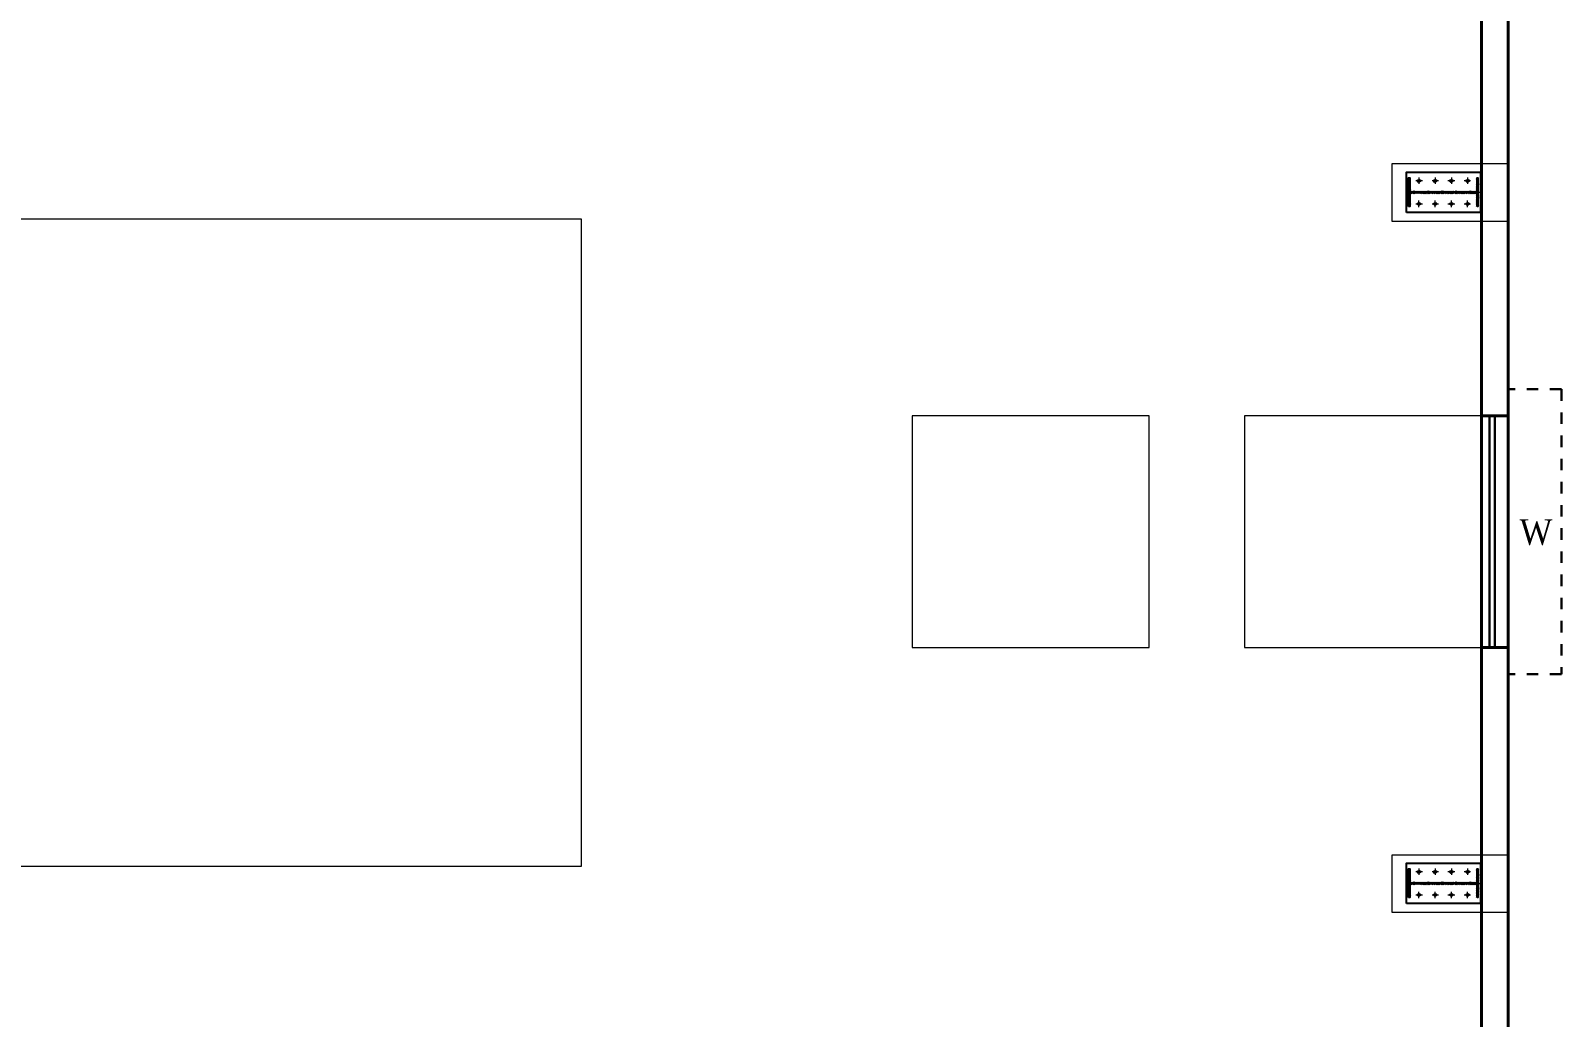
# Model space of a CAD drawing. Header units: metres. Extents: x 98347 to 98865, y -7394 to -7177.
# Drawn here: x 98555.36 to 98568.58, y -7338.72 to -7330.2 of the extents above; entities that cross this region are included whole.
import ezdxf

# ---------------------------------------------------------------- set-up
doc = ezdxf.new("R2010")
doc.units = ezdxf.units.M
doc.header["$LTSCALE"] = 0.5
doc.header["$MEASUREMENT"] = 0
doc.linetypes.add('HIDDEN', pattern=[0.375, 0.25, -0.125])
doc.layers.get('0').update_dxf_attribs({"color": 30, "lineweight": 40})
for name, color, linetype in [('BLK_1_COVERED_AREA', 140, 'Continuous'), ('BLK_1_FLR_0_BLT_UP_AREA', 1, 'Continuous'), ('BLK_1_FLR_0_CARPET_AREA', 45, 'Continuous'), ('BLK_1_FLR_0_REGULAR_ROOM_1', 4, 'Continuous'), ('PDF2_Geometry', 7, 'Continuous')]:
    doc.layers.add(name, color=color, linetype=linetype)
for name, color, linetype, lineweight in [('BLK_1_FLR_0_ROOM_1_LIGHT_VENTILATION_1', 4, 'Continuous', 15), ('STAIR', 120, 'HIDDEN', 30), ('TEXT', 11, 'Continuous', 30), ('WINDOW', 3, 'Continuous', 30), ('WORKSHOP_AREA', 5, 'Continuous', 25)]:
    doc.layers.add(name, color=color, linetype=linetype, lineweight=lineweight)
doc.styles.add('15', font='times.ttf', dxfattribs={"width": 0.9, "height": 1.5})

msp = doc.modelspace()

# ---------------------------------------------------------------- linework, layer by layer
for p, q in [((98568.119, -7319.012), (98568.119, -7374.012)), ((98567.889, -7333.525), (98568.119, -7333.525)), ((98567.889, -7335.525), (98568.119, -7335.525))]:
    msp.add_line(p, q)
msp.add_lwpolyline([(98554.869, -7319.242), (98567.889, -7319.242), (98567.889, -7373.782), (98554.869, -7373.782)])
at = {"layer": 'BLK_1_COVERED_AREA', "color": 140}
msp.add_lwpolyline([(98533.119, -7319.012), (98568.119, -7319.012), (98568.119, -7374.012), (98533.119, -7374.012)], close=True, dxfattribs=at)
at = {"layer": 'BLK_1_FLR_0_BLT_UP_AREA', "color": 45, "lineweight": 30}
msp.add_lwpolyline([(98533.119, -7319.012), (98568.119, -7319.012), (98568.119, -7374.012), (98533.119, -7374.012)], close=True, dxfattribs=at)
at = {"layer": 'BLK_1_FLR_0_CARPET_AREA', "color": 45, "lineweight": 0}
msp.add_lwpolyline([(98533.349, -7373.782), (98567.889, -7373.782), (98567.889, -7319.242), (98533.349, -7319.242)], close=True, dxfattribs=at)
at = {"layer": 'BLK_1_FLR_0_REGULAR_ROOM_1', "color": 4, "lineweight": 0}
msp.add_lwpolyline([(98533.349, -7373.782), (98567.889, -7373.782), (98567.889, -7319.242), (98533.349, -7319.242)], close=True, dxfattribs=at)
at = {"layer": 'BLK_1_FLR_0_ROOM_1_LIGHT_VENTILATION_1'}
for points in [[(98541.503, -7331.823), (98560.112, -7331.823), (98560.112, -7337.417), (98541.503, -7337.417)], [(98565.019, -7333.525), (98562.973, -7333.525), (98562.973, -7335.525), (98565.019, -7335.525)], [(98567.889, -7333.525), (98565.843, -7333.525), (98565.843, -7335.525), (98567.889, -7335.525)]]:
    msp.add_lwpolyline(points, close=True, dxfattribs=at)
at = {"layer": 'PDF2_Geometry', "lineweight": 20}
for points in [[(98567.118, -7331.846), (98567.118, -7331.347), (98568.119, -7331.347), (98568.119, -7331.846)], [(98567.118, -7337.812), (98567.118, -7337.314), (98568.119, -7337.314), (98568.119, -7337.812)]]:
    msp.add_lwpolyline(points, close=True, dxfattribs=at)
at = {"layer": 'PDF2_Geometry', "lineweight": 25}
for points in [[(98567.241, -7331.769), (98567.241, -7331.42), (98567.88, -7331.42), (98567.88, -7331.769)], [(98567.258, -7331.718), (98567.258, -7331.471), (98567.271, -7331.471), (98567.271, -7331.718)], [(98567.85, -7331.718), (98567.85, -7331.471), (98567.858, -7331.471), (98567.858, -7331.718)], [(98567.271, -7331.599), (98567.271, -7331.59), (98567.85, -7331.59), (98567.85, -7331.599)], [(98567.241, -7337.735), (98567.241, -7337.386), (98567.88, -7337.386), (98567.88, -7337.735)], [(98567.258, -7337.684), (98567.258, -7337.437), (98567.271, -7337.437), (98567.271, -7337.684)], [(98567.85, -7337.684), (98567.85, -7337.437), (98567.858, -7337.437), (98567.858, -7337.684)], [(98567.271, -7337.565), (98567.271, -7337.556), (98567.85, -7337.556), (98567.85, -7337.565)]]:
    msp.add_lwpolyline(points, close=True, dxfattribs=at)
at = {"layer": 'PDF2_Geometry', "lineweight": 5}
for points in [[(98567.258, -7331.471), (98567.254, -7331.475)], [(98567.258, -7331.479), (98567.254, -7331.484)], [(98567.258, -7331.488), (98567.254, -7331.492)], [(98567.258, -7331.496), (98567.254, -7331.501)], [(98567.258, -7331.505), (98567.254, -7331.509)], [(98567.258, -7331.513), (98567.254, -7331.518)], [(98567.258, -7331.522), (98567.254, -7331.53)], [(98567.258, -7331.53), (98567.254, -7331.539)], [(98567.275, -7331.475), (98567.271, -7331.479)], [(98567.275, -7331.484), (98567.271, -7331.488)], [(98567.275, -7331.492), (98567.271, -7331.496)], [(98567.275, -7331.501), (98567.271, -7331.505)], [(98567.275, -7331.509), (98567.271, -7331.513)], [(98567.275, -7331.518), (98567.271, -7331.522)], [(98567.275, -7331.526), (98567.271, -7331.53)], [(98567.275, -7331.535), (98567.271, -7331.539)], [(98567.378, -7331.496), (98567.322, -7331.496)], [(98567.352, -7331.509), (98567.335, -7331.492)], [(98567.356, -7331.505), (98567.34, -7331.488)], [(98567.352, -7331.505), (98567.34, -7331.492)], [(98567.344, -7331.509), (98567.34, -7331.501)], [(98567.361, -7331.505), (98567.344, -7331.484), (98567.361, -7331.501)], [(98567.348, -7331.467), (98567.348, -7331.522)], [(98567.361, -7331.496), (98567.348, -7331.484)], [(98567.361, -7331.492), (98567.352, -7331.484)], [(98567.518, -7331.496), (98567.463, -7331.496)], [(98567.488, -7331.509), (98567.476, -7331.492), (98567.493, -7331.505)], [(98567.484, -7331.509), (98567.476, -7331.501)], [(98567.48, -7331.488), (98567.497, -7331.505), (98567.48, -7331.484)], [(98567.501, -7331.501), (98567.484, -7331.484)], [(98567.488, -7331.467), (98567.488, -7331.522)], [(98567.501, -7331.496), (98567.488, -7331.484)], [(98567.501, -7331.492), (98567.493, -7331.484)], [(98567.658, -7331.496), (98567.599, -7331.496)], [(98567.629, -7331.509), (98567.616, -7331.492), (98567.633, -7331.505)], [(98567.625, -7331.509), (98567.616, -7331.501)], [(98567.62, -7331.488), (98567.637, -7331.505), (98567.62, -7331.484)], [(98567.641, -7331.501), (98567.625, -7331.484)], [(98567.629, -7331.467), (98567.629, -7331.522)], [(98567.641, -7331.496), (98567.629, -7331.484)], [(98567.641, -7331.492), (98567.633, -7331.484)], [(98567.795, -7331.496), (98567.74, -7331.496)], [(98567.756, -7331.488), (98567.778, -7331.505), (98567.761, -7331.484)], [(98567.769, -7331.509), (98567.756, -7331.492), (98567.773, -7331.505)], [(98567.765, -7331.509), (98567.756, -7331.501)], [(98567.782, -7331.501), (98567.765, -7331.484), (98567.782, -7331.496)], [(98567.769, -7331.467), (98567.769, -7331.522)], [(98567.782, -7331.492), (98567.773, -7331.484)], [(98567.85, -7331.471), (98567.842, -7331.479)], [(98567.85, -7331.479), (98567.842, -7331.488)], [(98567.85, -7331.492), (98567.842, -7331.496)], [(98567.85, -7331.501), (98567.842, -7331.505)], [(98567.85, -7331.509), (98567.842, -7331.513)], [(98567.85, -7331.518), (98567.842, -7331.522)], [(98567.85, -7331.526), (98567.842, -7331.53)], [(98567.85, -7331.535), (98567.842, -7331.539)], [(98567.859, -7331.471), (98567.859, -7331.467)], [(98567.863, -7331.475), (98567.859, -7331.479)], [(98567.863, -7331.484), (98567.859, -7331.488)], [(98567.863, -7331.492), (98567.859, -7331.496)], [(98567.863, -7331.501), (98567.859, -7331.505)], [(98567.863, -7331.509), (98567.859, -7331.513)], [(98567.863, -7331.518), (98567.859, -7331.526)], [(98567.863, -7331.526), (98567.859, -7331.535)], [(98567.258, -7331.543), (98567.254, -7331.547)], [(98567.258, -7331.552), (98567.254, -7331.556)], [(98567.258, -7331.56), (98567.254, -7331.564)], [(98567.258, -7331.569), (98567.254, -7331.573)], [(98567.258, -7331.577), (98567.254, -7331.581)], [(98567.258, -7331.586), (98567.254, -7331.59)], [(98567.258, -7331.594), (98567.254, -7331.599)], [(98567.258, -7331.603), (98567.254, -7331.607)], [(98567.258, -7331.611), (98567.254, -7331.616)], [(98567.258, -7331.62), (98567.254, -7331.624)], [(98567.258, -7331.628), (98567.254, -7331.633)], [(98567.258, -7331.637), (98567.254, -7331.641)], [(98567.258, -7331.645), (98567.254, -7331.654)], [(98567.258, -7331.654), (98567.254, -7331.662)], [(98567.258, -7331.667), (98567.254, -7331.671)], [(98567.275, -7331.543), (98567.271, -7331.547)], [(98567.275, -7331.552), (98567.271, -7331.556)], [(98567.275, -7331.56), (98567.271, -7331.564)], [(98567.275, -7331.569), (98567.271, -7331.577)], [(98567.275, -7331.577), (98567.271, -7331.586)], [(98567.275, -7331.59), (98567.275, -7331.586), (98567.271, -7331.59)], [(98567.271, -7331.603), (98567.271, -7331.599), (98567.275, -7331.607), (98567.271, -7331.611)], [(98567.275, -7331.616), (98567.271, -7331.62)], [(98567.275, -7331.624), (98567.271, -7331.628)], [(98567.275, -7331.633), (98567.271, -7331.637)], [(98567.275, -7331.641), (98567.271, -7331.645)], [(98567.275, -7331.65), (98567.271, -7331.654)], [(98567.275, -7331.658), (98567.271, -7331.662)], [(98567.275, -7331.667), (98567.271, -7331.671)], [(98567.284, -7331.586), (98567.279, -7331.59)], [(98567.284, -7331.607), (98567.279, -7331.599)], [(98567.292, -7331.586), (98567.288, -7331.59)], [(98567.292, -7331.607), (98567.288, -7331.599)], [(98567.305, -7331.586), (98567.296, -7331.59)], [(98567.305, -7331.607), (98567.296, -7331.599)], [(98567.313, -7331.586), (98567.305, -7331.59)], [(98567.313, -7331.607), (98567.305, -7331.599)], [(98567.322, -7331.586), (98567.318, -7331.59)], [(98567.322, -7331.607), (98567.318, -7331.599)], [(98567.331, -7331.586), (98567.327, -7331.59)], [(98567.331, -7331.607), (98567.327, -7331.599)], [(98567.34, -7331.586), (98567.335, -7331.59)], [(98567.34, -7331.607), (98567.335, -7331.599)], [(98567.348, -7331.586), (98567.344, -7331.59)], [(98567.348, -7331.607), (98567.344, -7331.599)], [(98567.348, -7331.722), (98567.348, -7331.667)], [(98567.356, -7331.586), (98567.352, -7331.59)], [(98567.356, -7331.607), (98567.352, -7331.599)], [(98567.365, -7331.586), (98567.361, -7331.59)], [(98567.365, -7331.607), (98567.361, -7331.599)], [(98567.373, -7331.586), (98567.369, -7331.59)], [(98567.373, -7331.607), (98567.369, -7331.599)], [(98567.382, -7331.586), (98567.378, -7331.59)], [(98567.382, -7331.607), (98567.378, -7331.599)], [(98567.39, -7331.586), (98567.386, -7331.59)], [(98567.39, -7331.607), (98567.386, -7331.599)], [(98567.399, -7331.586), (98567.394, -7331.59)], [(98567.399, -7331.607), (98567.394, -7331.599)], [(98567.407, -7331.586), (98567.403, -7331.59)], [(98567.407, -7331.607), (98567.403, -7331.599)], [(98567.416, -7331.586), (98567.411, -7331.59)], [(98567.416, -7331.607), (98567.411, -7331.599)], [(98567.428, -7331.586), (98567.42, -7331.59)], [(98567.428, -7331.607), (98567.42, -7331.599)], [(98567.437, -7331.586), (98567.428, -7331.59)], [(98567.437, -7331.607), (98567.428, -7331.599)], [(98567.446, -7331.586), (98567.441, -7331.59)], [(98567.446, -7331.607), (98567.441, -7331.599)], [(98567.455, -7331.586), (98567.45, -7331.59)], [(98567.455, -7331.607), (98567.45, -7331.599)], [(98567.463, -7331.586), (98567.459, -7331.59)], [(98567.463, -7331.607), (98567.459, -7331.599)], [(98567.471, -7331.586), (98567.467, -7331.59)], [(98567.471, -7331.607), (98567.467, -7331.599)], [(98567.48, -7331.586), (98567.476, -7331.59)], [(98567.48, -7331.607), (98567.476, -7331.599)], [(98567.488, -7331.586), (98567.484, -7331.59)], [(98567.488, -7331.607), (98567.484, -7331.599)], [(98567.488, -7331.722), (98567.488, -7331.667)], [(98567.497, -7331.586), (98567.493, -7331.59)], [(98567.497, -7331.607), (98567.493, -7331.599)], [(98567.505, -7331.586), (98567.501, -7331.59)], [(98567.505, -7331.607), (98567.501, -7331.599)], [(98567.514, -7331.586), (98567.51, -7331.59)], [(98567.514, -7331.607), (98567.51, -7331.599)], [(98567.522, -7331.586), (98567.518, -7331.59)], [(98567.522, -7331.607), (98567.518, -7331.599)], [(98567.531, -7331.586), (98567.526, -7331.59)], [(98567.531, -7331.607), (98567.526, -7331.599)], [(98567.543, -7331.586), (98567.535, -7331.59)], [(98567.543, -7331.607), (98567.535, -7331.599)], [(98567.552, -7331.586), (98567.543, -7331.59)], [(98567.552, -7331.607), (98567.543, -7331.599)], [(98567.561, -7331.586), (98567.552, -7331.59)], [(98567.561, -7331.607), (98567.552, -7331.599)], [(98567.569, -7331.586), (98567.565, -7331.59)], [(98567.569, -7331.607), (98567.565, -7331.599)], [(98567.578, -7331.586), (98567.574, -7331.59)], [(98567.578, -7331.607), (98567.574, -7331.599)], [(98567.587, -7331.586), (98567.582, -7331.59)], [(98567.587, -7331.607), (98567.582, -7331.599)], [(98567.595, -7331.586), (98567.591, -7331.59)], [(98567.595, -7331.607), (98567.591, -7331.599)], [(98567.603, -7331.586), (98567.599, -7331.59)], [(98567.603, -7331.607), (98567.599, -7331.599)], [(98567.612, -7331.586), (98567.608, -7331.59)], [(98567.612, -7331.607), (98567.608, -7331.599)], [(98567.62, -7331.586), (98567.616, -7331.59)], [(98567.62, -7331.607), (98567.62, -7331.603), (98567.616, -7331.599)], [(98567.629, -7331.586), (98567.625, -7331.59)], [(98567.629, -7331.607), (98567.625, -7331.599)], [(98567.629, -7331.722), (98567.629, -7331.667)], [(98567.637, -7331.586), (98567.633, -7331.59)], [(98567.637, -7331.607), (98567.633, -7331.599)], [(98567.646, -7331.586), (98567.641, -7331.59)], [(98567.641, -7331.594), (98567.893, -7331.594)], [(98567.646, -7331.607), (98567.641, -7331.599)], [(98567.654, -7331.586), (98567.65, -7331.59)], [(98567.654, -7331.607), (98567.65, -7331.599)], [(98567.667, -7331.586), (98567.658, -7331.59)], [(98567.667, -7331.607), (98567.658, -7331.599)], [(98567.675, -7331.586), (98567.667, -7331.59)], [(98567.675, -7331.607), (98567.667, -7331.599)], [(98567.684, -7331.586), (98567.68, -7331.59)], [(98567.684, -7331.607), (98567.68, -7331.599)], [(98567.693, -7331.586), (98567.689, -7331.59)], [(98567.693, -7331.607), (98567.689, -7331.599)], [(98567.702, -7331.586), (98567.697, -7331.59)], [(98567.702, -7331.607), (98567.697, -7331.599)], [(98567.71, -7331.586), (98567.706, -7331.59)], [(98567.71, -7331.607), (98567.706, -7331.599)], [(98567.718, -7331.586), (98567.714, -7331.59)], [(98567.718, -7331.607), (98567.714, -7331.599)], [(98567.727, -7331.586), (98567.723, -7331.59)], [(98567.727, -7331.607), (98567.723, -7331.599)], [(98567.735, -7331.586), (98567.731, -7331.59)], [(98567.735, -7331.607), (98567.731, -7331.599)], [(98567.744, -7331.586), (98567.74, -7331.59)], [(98567.744, -7331.607), (98567.74, -7331.599)], [(98567.752, -7331.586), (98567.748, -7331.59)], [(98567.752, -7331.607), (98567.748, -7331.599)], [(98567.761, -7331.586), (98567.756, -7331.59)], [(98567.761, -7331.607), (98567.756, -7331.599)], [(98567.769, -7331.586), (98567.765, -7331.59)], [(98567.769, -7331.607), (98567.765, -7331.599)], [(98567.769, -7331.722), (98567.769, -7331.667)], [(98567.778, -7331.586), (98567.773, -7331.59)], [(98567.778, -7331.607), (98567.773, -7331.599)], [(98567.79, -7331.586), (98567.782, -7331.59)], [(98567.79, -7331.607), (98567.782, -7331.599)], [(98567.799, -7331.586), (98567.79, -7331.59)], [(98567.799, -7331.607), (98567.79, -7331.599)], [(98567.808, -7331.586), (98567.803, -7331.59)], [(98567.808, -7331.607), (98567.803, -7331.599)], [(98567.817, -7331.586), (98567.812, -7331.59)], [(98567.817, -7331.607), (98567.812, -7331.599)], [(98567.825, -7331.586), (98567.821, -7331.59)], [(98567.825, -7331.607), (98567.821, -7331.599)], [(98567.833, -7331.586), (98567.829, -7331.59)], [(98567.833, -7331.607), (98567.829, -7331.599)], [(98567.842, -7331.586), (98567.838, -7331.59)], [(98567.842, -7331.607), (98567.838, -7331.599)], [(98567.85, -7331.543), (98567.842, -7331.547)], [(98567.85, -7331.552), (98567.842, -7331.556)], [(98567.85, -7331.56), (98567.842, -7331.564)], [(98567.85, -7331.569), (98567.842, -7331.573)], [(98567.85, -7331.577), (98567.842, -7331.581)], [(98567.842, -7331.603), (98567.846, -7331.599), (98567.85, -7331.603), (98567.842, -7331.611)], [(98567.85, -7331.616), (98567.842, -7331.62)], [(98567.85, -7331.624), (98567.842, -7331.628)], [(98567.85, -7331.633), (98567.842, -7331.637)], [(98567.85, -7331.641), (98567.842, -7331.645)], [(98567.85, -7331.65), (98567.842, -7331.654)], [(98567.85, -7331.658), (98567.842, -7331.662)], [(98567.85, -7331.667), (98567.842, -7331.671)], [(98567.863, -7331.539), (98567.859, -7331.543)], [(98567.863, -7331.547), (98567.859, -7331.552)], [(98567.863, -7331.556), (98567.859, -7331.56)], [(98567.863, -7331.564), (98567.859, -7331.569)], [(98567.863, -7331.573), (98567.859, -7331.577)], [(98567.863, -7331.581), (98567.859, -7331.586)], [(98567.863, -7331.59), (98567.859, -7331.594)], [(98567.863, -7331.599), (98567.859, -7331.603)], [(98567.863, -7331.607), (98567.859, -7331.611)], [(98567.863, -7331.616), (98567.859, -7331.62)], [(98567.863, -7331.624), (98567.859, -7331.628)], [(98567.863, -7331.633), (98567.859, -7331.641)], [(98567.863, -7331.641), (98567.859, -7331.65)], [(98567.863, -7331.65), (98567.859, -7331.658)], [(98567.863, -7331.662), (98567.859, -7331.667)], [(98567.258, -7331.675), (98567.254, -7331.679)], [(98567.258, -7331.684), (98567.254, -7331.688)], [(98567.258, -7331.692), (98567.254, -7331.696)], [(98567.258, -7331.701), (98567.254, -7331.705)], [(98567.258, -7331.709), (98567.254, -7331.713)], [(98567.258, -7331.718), (98567.258, -7331.713)], [(98567.275, -7331.675), (98567.271, -7331.679)], [(98567.275, -7331.684), (98567.271, -7331.688)], [(98567.275, -7331.692), (98567.271, -7331.701)], [(98567.275, -7331.701), (98567.271, -7331.709)], [(98567.275, -7331.713), (98567.271, -7331.718)], [(98567.378, -7331.696), (98567.322, -7331.696)], [(98567.352, -7331.709), (98567.335, -7331.692)], [(98567.356, -7331.705), (98567.34, -7331.688)], [(98567.352, -7331.705), (98567.34, -7331.692)], [(98567.344, -7331.705), (98567.34, -7331.701)], [(98567.361, -7331.701), (98567.344, -7331.684), (98567.361, -7331.701)], [(98567.361, -7331.696), (98567.348, -7331.684)], [(98567.361, -7331.692), (98567.352, -7331.684)], [(98567.518, -7331.696), (98567.463, -7331.696)], [(98567.488, -7331.709), (98567.476, -7331.692), (98567.493, -7331.705)], [(98567.484, -7331.705), (98567.476, -7331.701)], [(98567.497, -7331.701), (98567.48, -7331.684)], [(98567.497, -7331.705), (98567.48, -7331.688)], [(98567.501, -7331.701), (98567.484, -7331.684)], [(98567.501, -7331.696), (98567.488, -7331.684)], [(98567.501, -7331.692), (98567.493, -7331.684)], [(98567.658, -7331.696), (98567.599, -7331.696)], [(98567.629, -7331.709), (98567.616, -7331.692), (98567.633, -7331.705)], [(98567.625, -7331.705), (98567.616, -7331.701)], [(98567.637, -7331.701), (98567.62, -7331.684)], [(98567.637, -7331.705), (98567.62, -7331.688)], [(98567.641, -7331.701), (98567.625, -7331.684)], [(98567.641, -7331.696), (98567.629, -7331.684)], [(98567.641, -7331.692), (98567.633, -7331.684)], [(98567.795, -7331.696), (98567.74, -7331.696)], [(98567.778, -7331.705), (98567.756, -7331.688)], [(98567.769, -7331.709), (98567.756, -7331.692), (98567.773, -7331.705)], [(98567.765, -7331.705), (98567.756, -7331.701)], [(98567.778, -7331.701), (98567.761, -7331.684)], [(98567.782, -7331.701), (98567.765, -7331.684), (98567.782, -7331.696)], [(98567.782, -7331.692), (98567.773, -7331.684)], [(98567.85, -7331.675), (98567.842, -7331.679)], [(98567.85, -7331.684), (98567.842, -7331.688)], [(98567.85, -7331.692), (98567.842, -7331.696)], [(98567.85, -7331.701), (98567.842, -7331.705)], [(98567.85, -7331.709), (98567.842, -7331.718)], [(98567.85, -7331.718), (98567.85, -7331.713)], [(98567.863, -7331.671), (98567.859, -7331.675)], [(98567.863, -7331.679), (98567.859, -7331.684)], [(98567.863, -7331.688), (98567.859, -7331.692)], [(98567.863, -7331.696), (98567.859, -7331.701)], [(98567.863, -7331.705), (98567.859, -7331.709)], [(98567.863, -7331.713), (98567.859, -7331.718)], [(98567.258, -7337.437), (98567.254, -7337.441)], [(98567.258, -7337.446), (98567.254, -7337.45)], [(98567.258, -7337.454), (98567.254, -7337.458)], [(98567.258, -7337.463), (98567.254, -7337.467)], [(98567.258, -7337.471), (98567.254, -7337.475)], [(98567.258, -7337.48), (98567.254, -7337.484)], [(98567.275, -7337.441), (98567.271, -7337.446)], [(98567.275, -7337.45), (98567.271, -7337.454)], [(98567.275, -7337.458), (98567.271, -7337.463)], [(98567.275, -7337.467), (98567.271, -7337.471)], [(98567.275, -7337.475), (98567.271, -7337.48)], [(98567.275, -7337.484), (98567.271, -7337.488)], [(98567.378, -7337.463), (98567.322, -7337.463)], [(98567.352, -7337.475), (98567.335, -7337.458)], [(98567.356, -7337.471), (98567.34, -7337.454)], [(98567.352, -7337.471), (98567.34, -7337.458)], [(98567.344, -7337.475), (98567.34, -7337.467)], [(98567.361, -7337.471), (98567.344, -7337.45), (98567.361, -7337.467)], [(98567.348, -7337.433), (98567.348, -7337.488)], [(98567.361, -7337.463), (98567.348, -7337.45)], [(98567.361, -7337.458), (98567.352, -7337.45)], [(98567.518, -7337.463), (98567.463, -7337.463)], [(98567.488, -7337.475), (98567.476, -7337.458), (98567.493, -7337.471)], [(98567.484, -7337.475), (98567.476, -7337.467)], [(98567.48, -7337.454), (98567.497, -7337.471), (98567.48, -7337.45)], [(98567.501, -7337.467), (98567.484, -7337.45)], [(98567.488, -7337.433), (98567.488, -7337.488)], [(98567.501, -7337.463), (98567.488, -7337.45)], [(98567.501, -7337.458), (98567.493, -7337.45)], [(98567.658, -7337.463), (98567.599, -7337.463)], [(98567.629, -7337.475), (98567.616, -7337.458), (98567.633, -7337.471)], [(98567.625, -7337.475), (98567.616, -7337.467)], [(98567.62, -7337.454), (98567.637, -7337.471), (98567.62, -7337.45)], [(98567.641, -7337.467), (98567.625, -7337.45)], [(98567.629, -7337.433), (98567.629, -7337.488)], [(98567.641, -7337.463), (98567.629, -7337.45)], [(98567.641, -7337.458), (98567.633, -7337.45)], [(98567.795, -7337.463), (98567.74, -7337.463)], [(98567.756, -7337.454), (98567.778, -7337.471), (98567.761, -7337.45)], [(98567.769, -7337.475), (98567.756, -7337.458), (98567.773, -7337.471)], [(98567.765, -7337.475), (98567.756, -7337.467)], [(98567.782, -7337.467), (98567.765, -7337.45), (98567.782, -7337.463)], [(98567.769, -7337.433), (98567.769, -7337.488)], [(98567.782, -7337.458), (98567.773, -7337.45)], [(98567.85, -7337.437), (98567.842, -7337.446)], [(98567.85, -7337.446), (98567.842, -7337.454)], [(98567.85, -7337.458), (98567.842, -7337.463)], [(98567.85, -7337.467), (98567.842, -7337.471)], [(98567.85, -7337.475), (98567.842, -7337.48)], [(98567.85, -7337.484), (98567.842, -7337.488)], [(98567.859, -7337.437), (98567.859, -7337.433)], [(98567.863, -7337.441), (98567.859, -7337.446)], [(98567.863, -7337.45), (98567.859, -7337.454)], [(98567.863, -7337.458), (98567.859, -7337.463)], [(98567.863, -7337.467), (98567.859, -7337.471)], [(98567.863, -7337.475), (98567.859, -7337.48)], [(98567.863, -7337.484), (98567.859, -7337.492)], [(98567.258, -7337.488), (98567.254, -7337.497)], [(98567.258, -7337.497), (98567.254, -7337.505)], [(98567.258, -7337.509), (98567.254, -7337.514)], [(98567.258, -7337.518), (98567.254, -7337.522)], [(98567.258, -7337.527), (98567.254, -7337.531)], [(98567.258, -7337.535), (98567.254, -7337.539)], [(98567.258, -7337.544), (98567.254, -7337.548)], [(98567.258, -7337.552), (98567.254, -7337.556)], [(98567.258, -7337.561), (98567.254, -7337.565)], [(98567.258, -7337.569), (98567.254, -7337.573)], [(98567.258, -7337.578), (98567.254, -7337.582)], [(98567.258, -7337.586), (98567.254, -7337.59)], [(98567.258, -7337.595), (98567.254, -7337.599)], [(98567.258, -7337.603), (98567.254, -7337.607)], [(98567.258, -7337.612), (98567.254, -7337.62)], [(98567.275, -7337.492), (98567.271, -7337.497)], [(98567.275, -7337.501), (98567.271, -7337.505)], [(98567.275, -7337.509), (98567.271, -7337.514)], [(98567.275, -7337.518), (98567.271, -7337.522)], [(98567.275, -7337.527), (98567.271, -7337.531)], [(98567.275, -7337.535), (98567.271, -7337.544)], [(98567.275, -7337.544), (98567.271, -7337.552)], [(98567.275, -7337.556), (98567.275, -7337.552), (98567.271, -7337.556)], [(98567.271, -7337.569), (98567.271, -7337.565), (98567.275, -7337.573), (98567.271, -7337.578)], [(98567.275, -7337.582), (98567.271, -7337.586)], [(98567.275, -7337.59), (98567.271, -7337.595)], [(98567.275, -7337.599), (98567.271, -7337.603)], [(98567.275, -7337.607), (98567.271, -7337.612)], [(98567.275, -7337.616), (98567.271, -7337.62)], [(98567.284, -7337.552), (98567.279, -7337.556)], [(98567.284, -7337.573), (98567.279, -7337.565)], [(98567.292, -7337.552), (98567.288, -7337.556)], [(98567.292, -7337.573), (98567.288, -7337.565)], [(98567.305, -7337.552), (98567.296, -7337.556)], [(98567.305, -7337.573), (98567.296, -7337.565)], [(98567.313, -7337.552), (98567.305, -7337.556)], [(98567.313, -7337.573), (98567.305, -7337.565)], [(98567.322, -7337.552), (98567.318, -7337.556)], [(98567.322, -7337.573), (98567.318, -7337.565)], [(98567.331, -7337.552), (98567.327, -7337.556)], [(98567.331, -7337.573), (98567.327, -7337.565)], [(98567.34, -7337.552), (98567.335, -7337.556)], [(98567.34, -7337.573), (98567.335, -7337.565)], [(98567.348, -7337.552), (98567.344, -7337.556)], [(98567.348, -7337.573), (98567.344, -7337.565)], [(98567.356, -7337.552), (98567.352, -7337.556)], [(98567.356, -7337.573), (98567.352, -7337.565)], [(98567.365, -7337.552), (98567.361, -7337.556)], [(98567.365, -7337.573), (98567.361, -7337.565)], [(98567.373, -7337.552), (98567.369, -7337.556)], [(98567.373, -7337.573), (98567.369, -7337.565)], [(98567.382, -7337.552), (98567.378, -7337.556)], [(98567.382, -7337.573), (98567.378, -7337.565)], [(98567.39, -7337.552), (98567.386, -7337.556)], [(98567.39, -7337.573), (98567.386, -7337.565)], [(98567.399, -7337.552), (98567.394, -7337.556)], [(98567.399, -7337.573), (98567.394, -7337.565)], [(98567.407, -7337.552), (98567.403, -7337.556)], [(98567.407, -7337.573), (98567.403, -7337.565)], [(98567.416, -7337.552), (98567.411, -7337.556)], [(98567.416, -7337.573), (98567.411, -7337.565)], [(98567.428, -7337.552), (98567.42, -7337.556)], [(98567.428, -7337.573), (98567.42, -7337.565)], [(98567.437, -7337.552), (98567.428, -7337.556)], [(98567.437, -7337.573), (98567.428, -7337.565)], [(98567.446, -7337.552), (98567.441, -7337.556)], [(98567.446, -7337.573), (98567.441, -7337.565)], [(98567.455, -7337.552), (98567.45, -7337.556)], [(98567.455, -7337.573), (98567.45, -7337.565)], [(98567.463, -7337.552), (98567.459, -7337.556)], [(98567.463, -7337.573), (98567.459, -7337.565)], [(98567.471, -7337.552), (98567.467, -7337.556)], [(98567.471, -7337.573), (98567.467, -7337.565)], [(98567.48, -7337.552), (98567.476, -7337.556)], [(98567.48, -7337.573), (98567.476, -7337.565)], [(98567.488, -7337.552), (98567.484, -7337.556)], [(98567.488, -7337.573), (98567.484, -7337.565)], [(98567.497, -7337.552), (98567.493, -7337.556)], [(98567.497, -7337.573), (98567.493, -7337.565)], [(98567.505, -7337.552), (98567.501, -7337.556)], [(98567.505, -7337.573), (98567.501, -7337.565)], [(98567.514, -7337.552), (98567.51, -7337.556)], [(98567.514, -7337.573), (98567.51, -7337.565)], [(98567.522, -7337.552), (98567.518, -7337.556)], [(98567.522, -7337.573), (98567.518, -7337.565)], [(98567.531, -7337.552), (98567.526, -7337.556)], [(98567.531, -7337.573), (98567.526, -7337.565)], [(98567.543, -7337.552), (98567.535, -7337.556)], [(98567.543, -7337.573), (98567.535, -7337.565)], [(98567.552, -7337.552), (98567.543, -7337.556)], [(98567.552, -7337.573), (98567.543, -7337.565)], [(98567.561, -7337.552), (98567.552, -7337.556)], [(98567.561, -7337.573), (98567.552, -7337.565)], [(98567.569, -7337.552), (98567.565, -7337.556)], [(98567.569, -7337.573), (98567.565, -7337.565)], [(98567.578, -7337.552), (98567.574, -7337.556)], [(98567.578, -7337.573), (98567.574, -7337.565)], [(98567.587, -7337.552), (98567.582, -7337.556)], [(98567.587, -7337.573), (98567.582, -7337.565)], [(98567.595, -7337.552), (98567.591, -7337.556)], [(98567.595, -7337.573), (98567.591, -7337.565)], [(98567.603, -7337.552), (98567.599, -7337.556)], [(98567.603, -7337.573), (98567.599, -7337.565)], [(98567.612, -7337.552), (98567.608, -7337.556)], [(98567.612, -7337.573), (98567.608, -7337.565)], [(98567.62, -7337.552), (98567.616, -7337.556)], [(98567.62, -7337.573), (98567.62, -7337.569), (98567.616, -7337.565)], [(98567.629, -7337.552), (98567.625, -7337.556)], [(98567.629, -7337.573), (98567.625, -7337.565)], [(98567.637, -7337.552), (98567.633, -7337.556)], [(98567.637, -7337.573), (98567.633, -7337.565)], [(98567.646, -7337.552), (98567.641, -7337.556)], [(98567.641, -7337.561), (98567.893, -7337.561)], [(98567.646, -7337.573), (98567.641, -7337.565)], [(98567.654, -7337.552), (98567.65, -7337.556)], [(98567.654, -7337.573), (98567.65, -7337.565)], [(98567.667, -7337.552), (98567.658, -7337.556)], [(98567.667, -7337.573), (98567.658, -7337.565)], [(98567.675, -7337.552), (98567.667, -7337.556)], [(98567.675, -7337.573), (98567.667, -7337.565)], [(98567.684, -7337.552), (98567.68, -7337.556)], [(98567.684, -7337.573), (98567.68, -7337.565)], [(98567.693, -7337.552), (98567.689, -7337.556)], [(98567.693, -7337.573), (98567.689, -7337.565)], [(98567.702, -7337.552), (98567.697, -7337.556)], [(98567.702, -7337.573), (98567.697, -7337.565)], [(98567.71, -7337.552), (98567.706, -7337.556)], [(98567.71, -7337.573), (98567.706, -7337.565)], [(98567.718, -7337.552), (98567.714, -7337.556)], [(98567.718, -7337.573), (98567.714, -7337.565)], [(98567.727, -7337.552), (98567.723, -7337.556)], [(98567.727, -7337.573), (98567.723, -7337.565)], [(98567.735, -7337.552), (98567.731, -7337.556)], [(98567.735, -7337.573), (98567.731, -7337.565)], [(98567.744, -7337.552), (98567.74, -7337.556)], [(98567.744, -7337.573), (98567.74, -7337.565)], [(98567.752, -7337.552), (98567.748, -7337.556)], [(98567.752, -7337.573), (98567.748, -7337.565)], [(98567.761, -7337.552), (98567.756, -7337.556)], [(98567.761, -7337.573), (98567.756, -7337.565)], [(98567.769, -7337.552), (98567.765, -7337.556)], [(98567.769, -7337.573), (98567.765, -7337.565)], [(98567.778, -7337.552), (98567.773, -7337.556)], [(98567.778, -7337.573), (98567.773, -7337.565)], [(98567.79, -7337.552), (98567.782, -7337.556)], [(98567.79, -7337.573), (98567.782, -7337.565)], [(98567.799, -7337.552), (98567.79, -7337.556)], [(98567.799, -7337.573), (98567.79, -7337.565)], [(98567.808, -7337.552), (98567.803, -7337.556)], [(98567.808, -7337.573), (98567.803, -7337.565)], [(98567.817, -7337.552), (98567.812, -7337.556)], [(98567.817, -7337.573), (98567.812, -7337.565)], [(98567.825, -7337.552), (98567.821, -7337.556)], [(98567.825, -7337.573), (98567.821, -7337.565)], [(98567.833, -7337.552), (98567.829, -7337.556)], [(98567.833, -7337.573), (98567.829, -7337.565)], [(98567.842, -7337.552), (98567.838, -7337.556)], [(98567.842, -7337.573), (98567.838, -7337.565)], [(98567.85, -7337.492), (98567.842, -7337.497)], [(98567.85, -7337.501), (98567.842, -7337.505)], [(98567.85, -7337.509), (98567.842, -7337.514)], [(98567.85, -7337.518), (98567.842, -7337.522)], [(98567.85, -7337.527), (98567.842, -7337.531)], [(98567.85, -7337.535), (98567.842, -7337.539)], [(98567.85, -7337.544), (98567.842, -7337.548)], [(98567.842, -7337.569), (98567.846, -7337.565), (98567.85, -7337.569), (98567.842, -7337.578)], [(98567.85, -7337.582), (98567.842, -7337.586)], [(98567.85, -7337.59), (98567.842, -7337.595)], [(98567.85, -7337.599), (98567.842, -7337.603)], [(98567.85, -7337.607), (98567.842, -7337.612)], [(98567.85, -7337.616), (98567.842, -7337.62)], [(98567.863, -7337.492), (98567.859, -7337.501)], [(98567.863, -7337.505), (98567.859, -7337.509)], [(98567.863, -7337.514), (98567.859, -7337.518)], [(98567.863, -7337.522), (98567.859, -7337.527)], [(98567.863, -7337.531), (98567.859, -7337.535)], [(98567.863, -7337.539), (98567.859, -7337.544)], [(98567.863, -7337.548), (98567.859, -7337.552)], [(98567.863, -7337.556), (98567.859, -7337.561)], [(98567.863, -7337.565), (98567.859, -7337.569)], [(98567.863, -7337.573), (98567.859, -7337.578)], [(98567.863, -7337.582), (98567.859, -7337.586)], [(98567.863, -7337.59), (98567.859, -7337.595)], [(98567.863, -7337.599), (98567.859, -7337.607)], [(98567.863, -7337.607), (98567.859, -7337.616)], [(98567.863, -7337.616), (98567.859, -7337.624)], [(98567.258, -7337.62), (98567.254, -7337.629)], [(98567.258, -7337.633), (98567.254, -7337.637)], [(98567.258, -7337.641), (98567.254, -7337.646)], [(98567.258, -7337.65), (98567.254, -7337.654)], [(98567.258, -7337.659), (98567.254, -7337.663)], [(98567.258, -7337.667), (98567.254, -7337.671)], [(98567.258, -7337.676), (98567.254, -7337.68)], [(98567.258, -7337.684), (98567.258, -7337.68)], [(98567.275, -7337.624), (98567.271, -7337.629)], [(98567.275, -7337.633), (98567.271, -7337.637)], [(98567.275, -7337.641), (98567.271, -7337.646)], [(98567.275, -7337.65), (98567.271, -7337.654)], [(98567.275, -7337.659), (98567.271, -7337.667)], [(98567.275, -7337.667), (98567.271, -7337.676)], [(98567.275, -7337.68), (98567.271, -7337.684)], [(98567.378, -7337.663), (98567.322, -7337.663)], [(98567.352, -7337.676), (98567.335, -7337.659)], [(98567.356, -7337.671), (98567.34, -7337.654)], [(98567.352, -7337.671), (98567.34, -7337.659)], [(98567.344, -7337.671), (98567.34, -7337.667)], [(98567.361, -7337.667), (98567.344, -7337.65), (98567.361, -7337.667)], [(98567.348, -7337.688), (98567.348, -7337.633)], [(98567.361, -7337.663), (98567.348, -7337.65)], [(98567.361, -7337.659), (98567.352, -7337.65)], [(98567.518, -7337.663), (98567.463, -7337.663)], [(98567.488, -7337.676), (98567.476, -7337.659), (98567.493, -7337.671)], [(98567.484, -7337.671), (98567.476, -7337.667)], [(98567.497, -7337.667), (98567.48, -7337.65)], [(98567.497, -7337.671), (98567.48, -7337.654)], [(98567.501, -7337.667), (98567.484, -7337.65)], [(98567.488, -7337.688), (98567.488, -7337.633)], [(98567.501, -7337.663), (98567.488, -7337.65)], [(98567.501, -7337.659), (98567.493, -7337.65)], [(98567.658, -7337.663), (98567.599, -7337.663)], [(98567.629, -7337.676), (98567.616, -7337.659), (98567.633, -7337.671)], [(98567.625, -7337.671), (98567.616, -7337.667)], [(98567.637, -7337.667), (98567.62, -7337.65)], [(98567.637, -7337.671), (98567.62, -7337.654)], [(98567.641, -7337.667), (98567.625, -7337.65)], [(98567.629, -7337.688), (98567.629, -7337.633)], [(98567.641, -7337.663), (98567.629, -7337.65)], [(98567.641, -7337.659), (98567.633, -7337.65)], [(98567.795, -7337.663), (98567.74, -7337.663)], [(98567.778, -7337.671), (98567.756, -7337.654)], [(98567.769, -7337.676), (98567.756, -7337.659), (98567.773, -7337.671)], [(98567.765, -7337.671), (98567.756, -7337.667)], [(98567.778, -7337.667), (98567.761, -7337.65)], [(98567.782, -7337.667), (98567.765, -7337.65), (98567.782, -7337.663)], [(98567.769, -7337.688), (98567.769, -7337.633)], [(98567.782, -7337.659), (98567.773, -7337.65)], [(98567.85, -7337.624), (98567.842, -7337.629)], [(98567.85, -7337.633), (98567.842, -7337.637)], [(98567.85, -7337.641), (98567.842, -7337.646)], [(98567.85, -7337.65), (98567.842, -7337.654)], [(98567.85, -7337.659), (98567.842, -7337.663)], [(98567.85, -7337.667), (98567.842, -7337.671)], [(98567.85, -7337.676), (98567.842, -7337.684)], [(98567.85, -7337.684), (98567.85, -7337.68)], [(98567.863, -7337.629), (98567.859, -7337.633)], [(98567.863, -7337.637), (98567.859, -7337.641)], [(98567.863, -7337.646), (98567.859, -7337.65)], [(98567.863, -7337.654), (98567.859, -7337.659)], [(98567.863, -7337.663), (98567.859, -7337.667)], [(98567.863, -7337.671), (98567.859, -7337.676)], [(98567.863, -7337.68), (98567.859, -7337.684)]]:
    msp.add_lwpolyline(points, dxfattribs=at)
for points in [[(98567.348, -7331.509), (98567.335, -7331.501), (98567.335, -7331.488), (98567.348, -7331.484), (98567.361, -7331.488), (98567.361, -7331.501)], [(98567.348, -7331.505), (98567.34, -7331.501), (98567.344, -7331.488), (98567.352, -7331.488), (98567.356, -7331.501)], [(98567.488, -7331.509), (98567.476, -7331.501), (98567.476, -7331.488), (98567.488, -7331.484), (98567.501, -7331.488), (98567.501, -7331.501)], [(98567.488, -7331.505), (98567.48, -7331.501), (98567.484, -7331.488), (98567.493, -7331.488), (98567.497, -7331.501)], [(98567.629, -7331.509), (98567.616, -7331.501), (98567.616, -7331.488), (98567.629, -7331.484), (98567.641, -7331.488), (98567.641, -7331.501)], [(98567.629, -7331.505), (98567.62, -7331.501), (98567.625, -7331.488), (98567.633, -7331.488), (98567.637, -7331.501)], [(98567.769, -7331.509), (98567.756, -7331.501), (98567.756, -7331.488), (98567.769, -7331.484), (98567.782, -7331.488), (98567.782, -7331.501)], [(98567.769, -7331.505), (98567.761, -7331.501), (98567.765, -7331.488), (98567.773, -7331.488), (98567.778, -7331.501)], [(98567.846, -7331.59), (98567.85, -7331.586)], [(98567.348, -7331.709), (98567.335, -7331.701), (98567.335, -7331.688), (98567.348, -7331.684), (98567.361, -7331.688), (98567.361, -7331.701)], [(98567.348, -7331.705), (98567.34, -7331.701), (98567.344, -7331.688), (98567.352, -7331.688), (98567.356, -7331.701)], [(98567.488, -7331.709), (98567.476, -7331.701), (98567.476, -7331.688), (98567.488, -7331.684), (98567.501, -7331.688), (98567.501, -7331.701)], [(98567.488, -7331.705), (98567.48, -7331.701), (98567.484, -7331.688), (98567.493, -7331.688), (98567.497, -7331.701)], [(98567.629, -7331.709), (98567.616, -7331.701), (98567.616, -7331.688), (98567.629, -7331.684), (98567.641, -7331.688), (98567.641, -7331.701)], [(98567.629, -7331.705), (98567.62, -7331.701), (98567.625, -7331.688), (98567.633, -7331.688), (98567.637, -7331.701)], [(98567.769, -7331.709), (98567.756, -7331.701), (98567.756, -7331.688), (98567.769, -7331.684), (98567.782, -7331.688), (98567.782, -7331.701)], [(98567.769, -7331.705), (98567.761, -7331.701), (98567.765, -7331.688), (98567.773, -7331.688), (98567.778, -7331.701)], [(98567.348, -7337.475), (98567.335, -7337.467), (98567.335, -7337.454), (98567.348, -7337.45), (98567.361, -7337.454), (98567.361, -7337.467)], [(98567.348, -7337.471), (98567.34, -7337.467), (98567.344, -7337.454), (98567.352, -7337.454), (98567.356, -7337.467)], [(98567.488, -7337.475), (98567.476, -7337.467), (98567.476, -7337.454), (98567.488, -7337.45), (98567.501, -7337.454), (98567.501, -7337.467)], [(98567.488, -7337.471), (98567.48, -7337.467), (98567.484, -7337.454), (98567.493, -7337.454), (98567.497, -7337.467)], [(98567.629, -7337.475), (98567.616, -7337.467), (98567.616, -7337.454), (98567.629, -7337.45), (98567.641, -7337.454), (98567.641, -7337.467)], [(98567.629, -7337.471), (98567.62, -7337.467), (98567.625, -7337.454), (98567.633, -7337.454), (98567.637, -7337.467)], [(98567.769, -7337.475), (98567.756, -7337.467), (98567.756, -7337.454), (98567.769, -7337.45), (98567.782, -7337.454), (98567.782, -7337.467)], [(98567.769, -7337.471), (98567.761, -7337.467), (98567.765, -7337.454), (98567.773, -7337.454), (98567.778, -7337.467)], [(98567.846, -7337.556), (98567.85, -7337.552)], [(98567.348, -7337.676), (98567.335, -7337.667), (98567.335, -7337.654), (98567.348, -7337.65), (98567.361, -7337.654), (98567.361, -7337.667)], [(98567.348, -7337.671), (98567.34, -7337.667), (98567.344, -7337.654), (98567.352, -7337.654), (98567.356, -7337.667)], [(98567.488, -7337.676), (98567.476, -7337.667), (98567.476, -7337.654), (98567.488, -7337.65), (98567.501, -7337.654), (98567.501, -7337.667)], [(98567.488, -7337.671), (98567.48, -7337.667), (98567.484, -7337.654), (98567.493, -7337.654), (98567.497, -7337.667)], [(98567.629, -7337.676), (98567.616, -7337.667), (98567.616, -7337.654), (98567.629, -7337.65), (98567.641, -7337.654), (98567.641, -7337.667)], [(98567.629, -7337.671), (98567.62, -7337.667), (98567.625, -7337.654), (98567.633, -7337.654), (98567.637, -7337.667)], [(98567.769, -7337.676), (98567.756, -7337.667), (98567.756, -7337.654), (98567.769, -7337.65), (98567.782, -7337.654), (98567.782, -7337.667)], [(98567.769, -7337.671), (98567.761, -7337.667), (98567.765, -7337.654), (98567.773, -7337.654), (98567.778, -7337.667)]]:
    msp.add_lwpolyline(points, close=True, dxfattribs=at)
at = {"layer": 'STAIR', "ltscale": 0.07}
for p, q in [((98568.579, -7333.295), (98568.119, -7333.295)), ((98568.579, -7333.295), (98568.579, -7335.755)), ((98568.579, -7335.755), (98568.119, -7335.755))]:
    msp.add_line(p, q, dxfattribs=at)
at = {"layer": 'WINDOW'}
for p, q in [((98567.889, -7335.525), (98567.889, -7333.525)), ((98567.959, -7335.525), (98567.959, -7333.525)), ((98568.004, -7335.525), (98568.004, -7333.525)), ((98568.119, -7333.525), (98568.119, -7335.525))]:
    msp.add_line(p, q, dxfattribs=at)
at = {"layer": 'WORKSHOP_AREA', "color": 45}
msp.add_lwpolyline([(98533.119, -7319.012), (98568.119, -7319.012), (98568.119, -7374.012), (98533.119, -7374.012)], close=True, dxfattribs=at)

# ---------------------------------------------------------------- texts
at = {"layer": 'TEXT', "linetype": 'ByBlock', "ltscale": 3, "style": '15', "width": 0.9}
msp.add_text('W', height=0.22, dxfattribs=at).set_placement((98568.218, -7334.637))

doc.saveas('drawing.dxf')
